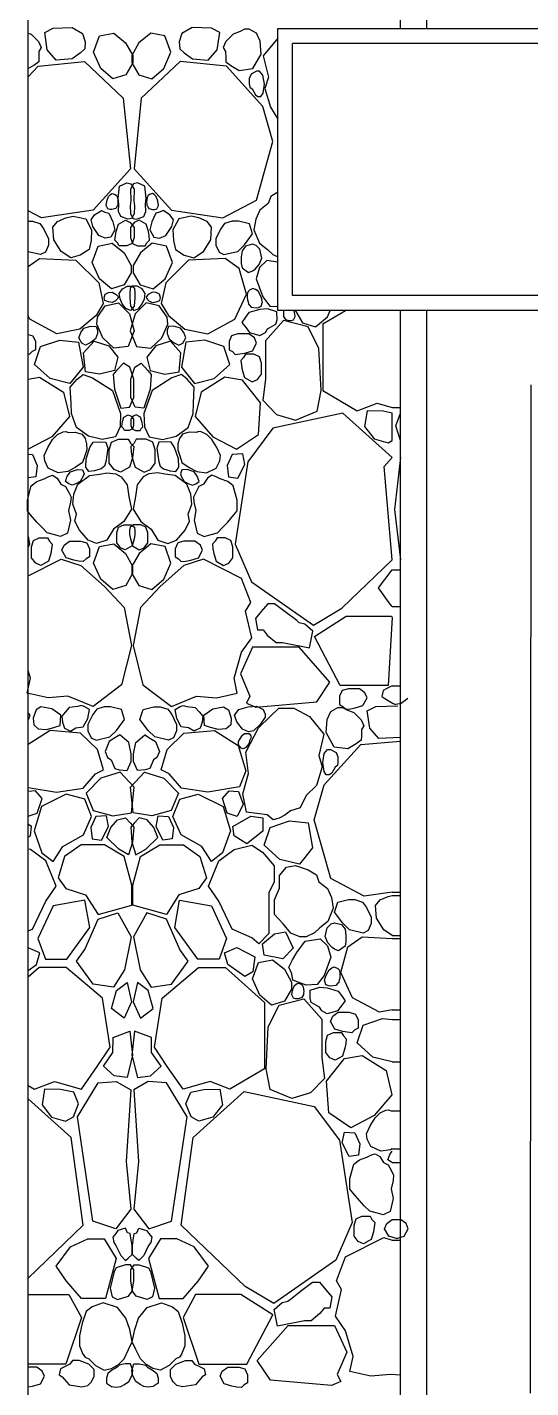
# Model space of a CAD drawing. Header units: millimetres. Extents: x 10227 to 13232, y 2 to 9351.
# Drawn here: x 11307.9 to 11443.2, y 7637.4 to 8003 of the extents above; entities that cross this region are included whole.
import ezdxf

# ---------------------------------------------------------------- set-up
doc = ezdxf.new("R2010")
doc.units = ezdxf.units.MM
for name, color, linetype in [('A-GLAZ-FULL', 4, 'Continuous'), ('A-WALL-FULL-EXTR', 1, 'Continuous'), ('RETINO', 20, 'Continuous')]:
    doc.layers.add(name, color=color, linetype=linetype)

msp = doc.modelspace()

# ---------------------------------------------------------------- linework, layer by layer
at = {"layer": 'A-GLAZ-FULL', "ltscale": 0.1}
for p, q in [((11375.18, 7926.92), (11375.18, 8002.65)), ((11375.18, 8002.65), (11682.29, 8002.65)), ((11379.18, 7930.92), (11379.18, 7998.65)), ((11664.47, 7998.65), (11379.18, 7998.65)), ((11659.6, 7930.92), (11379.18, 7930.92)), ((11699.94, 7926.98), (11375.18, 7926.92))]:
    msp.add_line(p, q, dxfattribs=at)
at = {"layer": 'A-WALL-FULL-EXTR', "ltscale": 0.1}
for p, q in [((11308.18, 6530.6), (11308.18, 9251.16)), ((11408.18, 8002.65), (11408.18, 8724.02)), ((11415.18, 8724.02), (11415.18, 8002.65)), ((11408.18, 7425.04), (11408.18, 7926.92)), ((11415.18, 7926.91), (11415.18, 7425.04)), ((11443.18, 7906.92), (11443.02, 7635.94)), ((11443.02, 7637.94), (11443.02, 7637.94))]:
    msp.add_line(p, q, dxfattribs=at)
at = {"layer": 'RETINO', "ltscale": 0.1}
for p, q in [((11373.29, 7981.54), (11375.18, 7978.36)), ((11387.29, 7923.27), (11393.38, 7926.92)), ((11405.98, 7900.83), (11408.18, 7900.83)), ((11405.98, 7897.11), (11405.98, 7899.33)), ((11406.96, 7895.93), (11408.18, 7899.33)), ((11405.98, 7891.94), (11405.98, 7897.11)), ((11408.18, 7891.94), (11406.96, 7895.93)), ((11403.83, 7884.97), (11405.98, 7887.36)), ((11405.98, 7859.87), (11403.83, 7884.97)), ((11408.18, 7887.36), (11406.61, 7873.45)), ((11406.61, 7873.45), (11408.18, 7859.87)), ((11405.98, 7857.24), (11408.18, 7857.24)), ((11405.98, 7847.35), (11408.18, 7847.35)), ((11405.98, 7825.98), (11408.18, 7825.98)), ((11405.98, 7770.6), (11408.18, 7770.6)), ((11405.98, 7769.69), (11408.18, 7769.69)), ((11405.98, 7758.92), (11408.18, 7758.92)), ((11405.98, 7758.15), (11408.18, 7758.15)), ((11405.98, 7738.98), (11408.18, 7738.98)), ((11405.98, 7736.34), (11408.18, 7736.34)), ((11405.98, 7725), (11408.18, 7725)), ((11405.98, 7711.82), (11408.18, 7711.82)), ((11405.98, 7701.58), (11408.18, 7701.58)), ((11405.98, 7697.91), (11408.18, 7697.91)), ((11405.98, 7682.62), (11408.18, 7682.62)), ((11405.98, 7677), (11408.18, 7677))]:
    msp.add_line(p, q, dxfattribs=at)
at = {"layer": 'RETINO'}
for points in [[(11308.18, 8001.44), (11308.97, 8001.15), (11310.95, 7999.18), (11311.67, 7997.61), (11311.05, 7996.55), (11311.01, 7994.87), (11310.98, 7993.72), (11309.63, 7992.72), (11308.18, 7991.9)], [(11313.28, 7996.93), (11312.58, 8001.63), (11314.85, 8002.8), (11320, 8002.93)], [(11320, 8002.93), (11322.76, 8001.35)], [(11322.76, 8001.35), (11323.5, 7999.11), (11323.35, 7997.26)], [(11334.36, 7990.28), (11330.87, 7989.18), (11327.68, 7991.92), (11325.74, 7996.29), (11327.33, 8000.69), (11331.14, 8001.43), (11334.32, 7998.88), (11336.22, 7995.44), (11336.22, 7993.49), (11334.36, 7990.28)], [(11337.87, 7990.28), (11341.35, 7989.18), (11344.55, 7991.92), (11346.49, 7996.29), (11344.9, 8000.69), (11341.09, 8001.43), (11337.91, 7998.88), (11336, 7995.44), (11336, 7993.49), (11337.87, 7990.28)], [(11349.47, 8001.35), (11348.72, 7999.11), (11348.88, 7997.26)], [(11352.23, 8002.93), (11349.47, 8001.35)], [(11358.95, 7996.93), (11359.65, 8001.63), (11357.38, 8002.8), (11352.23, 8002.93)], [(11364.86, 7991.44), (11368.53, 7991.9), (11370.71, 7995.77), (11370.44, 7999.26), (11369.45, 8001.44), (11367.54, 8002.55), (11366.29, 8002.53), (11365.13, 8001.85), (11363.26, 8001.15), (11361.28, 7999.18), (11360.56, 7997.61), (11361.18, 7996.55), (11361.22, 7994.87), (11361.25, 7993.72), (11362.6, 7992.72), (11364.86, 7991.44)], [(11375.19, 8000.1), (11371.32, 7995.38), (11372.68, 7989.61), (11371.77, 7986.56), (11373.29, 7981.54)], [(11308.18, 7989.67), (11310.8, 7992.57), (11323.25, 7993.84), (11333.71, 7984), (11335.62, 7964.95), (11325.58, 7953.83), (11311.75, 7951.82), (11308.18, 7953.7)], [(11322.17, 7996.19), (11319.95, 7994.53), (11315.69, 7994.2), (11313.28, 7996.93)], [(11323.35, 7997.26), (11322.17, 7996.19)], [(11371.23, 7981.7), (11361.43, 7992.57), (11348.98, 7993.84), (11338.51, 7984), (11336.61, 7964.95), (11346.65, 7953.83), (11360.48, 7951.82), (11369.47, 7956.56), (11373.92, 7972.35), (11371.23, 7981.7)], [(11348.88, 7997.26), (11350.06, 7996.19)], [(11350.06, 7996.19), (11352.27, 7994.53), (11356.53, 7994.2), (11358.95, 7996.93)], [(11368.29, 7986.45), (11369.18, 7984.9), (11369.89, 7984.39), (11370.69, 7984.39), (11371.26, 7985.3), (11371.61, 7987.76), (11371.21, 7990.14), (11370.29, 7991.2), (11369.49, 7991.2), (11368.04, 7990.42), (11367.52, 7989.25), (11367.52, 7987.79), (11367.67, 7986.95), (11368.29, 7986.45)], [(11336.72, 7955), (11336.6, 7952.92), (11335.91, 7951.63), (11334.94, 7951.44), (11333.02, 7952.14), (11332.43, 7953.53), (11332.52, 7955.47), (11332.34, 7957.12), (11332.7, 7960.28), (11334.68, 7961.17), (11335.75, 7960.9), (11336.61, 7959.52), (11336.5, 7956.48), (11336.72, 7955)], [(11335.51, 7955), (11335.63, 7952.92), (11336.32, 7951.63), (11337.29, 7951.44), (11339.21, 7952.14), (11339.8, 7953.53), (11339.71, 7955.47), (11339.89, 7957.12), (11339.53, 7960.28), (11337.55, 7961.17), (11336.48, 7960.9), (11335.62, 7959.52), (11335.73, 7956.48), (11335.51, 7955)], [(11331.68, 7954.35), (11330.64, 7954.05), (11330.14, 7954.05), (11329.51, 7954.23), (11329.06, 7955.15), (11329.24, 7956.29), (11329.7, 7957.55), (11330.22, 7958.03), (11330.7, 7958.32), (11331.5, 7958.1), (11331.84, 7957.83), (11332.12, 7957.27), (11332.19, 7956.66), (11332.26, 7956.09), (11332.19, 7955.6), (11332.19, 7955.14), (11332.04, 7954.92), (11331.68, 7954.35)], [(11340.55, 7954.35), (11341.59, 7954.05), (11342.09, 7954.05), (11342.72, 7954.23), (11343.17, 7955.15), (11342.99, 7956.29), (11342.53, 7957.55), (11342.01, 7958.03), (11341.52, 7958.32), (11340.72, 7958.1), (11340.39, 7957.83), (11340.1, 7957.27), (11340.04, 7956.66), (11339.97, 7956.09), (11340.04, 7955.6), (11340.04, 7955.14), (11340.19, 7954.92), (11340.55, 7954.35)], [(11375.18, 7958.68), (11373.31, 7957.53), (11372.66, 7955.69), (11370.37, 7953.89), (11369.27, 7951.48), (11368.78, 7948.58), (11370.27, 7944.99)], [(11330.87, 7950.71), (11331.43, 7948.61), (11330.31, 7946.58), (11328.8, 7946.34), (11327.09, 7947.01), (11325.52, 7949.51), (11325.06, 7951.22), (11326, 7952.61), (11327.86, 7953.78), (11328.77, 7953.3), (11329.81, 7953.04), (11330.35, 7951.92), (11330.87, 7950.71)], [(11341.36, 7950.71), (11340.8, 7948.61), (11341.92, 7946.58), (11343.43, 7946.34), (11345.14, 7947.01), (11346.71, 7949.51), (11347.17, 7951.22), (11346.23, 7952.61), (11344.37, 7953.78), (11343.46, 7953.3), (11342.42, 7953.04), (11341.88, 7951.92), (11341.36, 7950.71)], [(11308.18, 7950.9), (11309.27, 7950.9), (11311.3, 7950.24), (11312.37, 7948.8), (11313.65, 7946.15), (11313.65, 7944.46), (11312.81, 7942.54), (11311.49, 7941.91)], [(11316.98, 7942.78), (11315.01, 7945.87), (11314.8, 7949.27), (11316.01, 7950.85), (11318.22, 7951.76), (11320.26, 7952.24), (11323.6, 7951.54), (11325.18, 7948.62), (11325.03, 7945.72), (11324.51, 7943.26), (11322.13, 7941.81), (11319.58, 7941.06), (11316.98, 7942.78)], [(11331.78, 7948.17), (11332.37, 7950.1), (11334.26, 7951.15), (11335.57, 7950.59), (11336.58, 7949.22), (11336.58, 7946.48), (11336.1, 7944.91), (11334.67, 7944.28), (11332.63, 7944.28), (11332.16, 7945.1), (11331.46, 7945.82), (11331.59, 7946.97), (11331.78, 7948.17)], [(11340.45, 7948.17), (11339.86, 7950.1), (11337.97, 7951.15), (11336.66, 7950.59), (11335.65, 7949.22), (11335.65, 7946.48), (11336.13, 7944.91), (11337.56, 7944.28), (11339.6, 7944.28), (11340.07, 7945.1), (11340.77, 7945.82), (11340.64, 7946.97), (11340.45, 7948.17)], [(11355.25, 7942.78), (11357.22, 7945.87), (11357.43, 7949.27), (11356.22, 7950.85), (11354, 7951.76), (11351.97, 7952.24), (11348.63, 7951.54), (11347.05, 7948.62), (11347.2, 7945.72), (11347.72, 7943.26), (11350.1, 7941.81), (11352.65, 7941.06), (11355.25, 7942.78)], [(11360.74, 7941.91), (11364.44, 7942.79), (11366.24, 7944.55), (11368.42, 7947.46), (11367.58, 7950.2), (11364.67, 7950.9), (11362.96, 7950.9), (11360.93, 7950.24), (11359.86, 7948.8), (11358.58, 7946.15), (11358.58, 7944.46), (11359.42, 7942.54), (11360.74, 7941.91)], [(11311.49, 7941.91), (11308.18, 7942.7)], [(11333.97, 7933.81), (11330.49, 7932.7), (11327.29, 7935.44), (11325.35, 7939.81), (11326.94, 7944.21), (11330.75, 7944.95), (11333.93, 7942.41), (11335.84, 7938.96), (11335.84, 7937.01), (11333.97, 7933.81)], [(11338.26, 7933.81), (11341.74, 7932.7), (11344.94, 7935.44), (11346.88, 7939.81), (11345.29, 7944.21), (11341.48, 7944.95), (11338.3, 7942.41), (11336.39, 7938.96), (11336.39, 7937.01), (11338.26, 7933.81)], [(11370.96, 7940.95), (11370.38, 7943.34), (11369.36, 7944.39), (11368.46, 7944.68), (11366.56, 7944.21), (11365.62, 7942.97), (11365.39, 7941.28), (11365.38, 7939.54), (11365.6, 7938.38), (11367.37, 7937.15), (11368.45, 7937.53), (11369.09, 7938.05), (11370.2, 7939.29), (11370.96, 7940.95)], [(11370.27, 7944.99), (11372.44, 7943.28), (11373.85, 7941.99), (11375.18, 7941.34)], [(11308.18, 7938.76), (11311.17, 7940.88), (11320.98, 7940.39), (11327.12, 7934.31), (11328.31, 7928.78), (11326.37, 7925.54), (11322.03, 7921.85), (11315.86, 7920.6), (11308.6, 7924.53), (11308.18, 7925.44)], [(11364.85, 7938.19), (11361.06, 7940.88), (11351.24, 7940.39), (11345.11, 7934.31), (11343.92, 7928.78), (11345.86, 7925.54), (11350.2, 7921.85), (11356.37, 7920.6), (11363.63, 7924.53), (11366.76, 7931.33), (11364.85, 7938.19)], [(11375.18, 7939.86), (11372.26, 7940.3), (11370.32, 7938.47), (11369.42, 7935.38), (11371.22, 7930.53), (11373.09, 7928.07), (11375.18, 7927.94)], [(11330.75, 7929.09), (11329.73, 7929.22), (11328.75, 7929.58), (11328.52, 7930.3), (11328.84, 7931.32), (11329.73, 7931.73), (11330.68, 7931.84), (11331.81, 7931.24), (11332.38, 7930.54), (11332.08, 7929.91), (11331.65, 7929.49), (11330.75, 7929.09)], [(11336.61, 7928.08), (11335.68, 7926.94), (11334.39, 7927.44), (11333.44, 7928.73), (11332.86, 7930.07), (11332.62, 7931.47), (11333.48, 7932.75), (11334.84, 7933.42), (11336.09, 7933.42), (11336.68, 7932.93), (11336.76, 7931.53), (11336.8, 7930.43), (11336.61, 7928.08)], [(11335.62, 7928.08), (11336.55, 7926.94), (11337.84, 7927.44), (11338.79, 7928.73), (11339.37, 7930.07), (11339.61, 7931.47), (11338.74, 7932.75), (11337.39, 7933.42), (11336.14, 7933.42), (11335.55, 7932.93), (11335.47, 7931.53), (11335.43, 7930.43), (11335.62, 7928.08)], [(11341.48, 7929.09), (11342.5, 7929.22), (11343.48, 7929.58), (11343.71, 7930.3), (11343.39, 7931.32), (11342.5, 7931.73), (11341.55, 7931.84), (11340.42, 7931.24), (11339.85, 7930.54), (11340.15, 7929.91), (11340.58, 7929.49), (11341.48, 7929.09)], [(11368.08, 7927.75), (11369.41, 7927.59), (11370.02, 7927.68), (11370.77, 7928.02), (11371.14, 7929.22), (11370.72, 7930.6), (11369.91, 7932.05), (11369.19, 7932.55), (11368.54, 7932.81), (11367.6, 7932.4), (11367.23, 7932.01), (11366.99, 7931.27), (11367.02, 7930.5), (11367.04, 7929.79), (11367.22, 7929.2), (11367.3, 7928.64), (11367.53, 7928.39), (11368.08, 7927.75)], [(11328.86, 7928.16), (11332.42, 7928.97), (11335.38, 7925.97), (11336.65, 7921.46), (11335, 7917.21), (11331.14, 7916.78), (11328.18, 7919.59), (11326.57, 7923.18), (11326.73, 7925.12), (11328.86, 7928.16)], [(11343.37, 7928.16), (11339.81, 7928.97), (11336.85, 7925.97), (11335.58, 7921.46), (11337.23, 7917.21), (11341.09, 7916.78), (11344.05, 7919.59), (11345.66, 7923.18), (11345.5, 7925.12), (11343.37, 7928.16)], [(11374.95, 7926.53), (11372.42, 7927.36), (11370.43, 7927.18), (11367.46, 7926.32), (11366.56, 7925.08), (11365.56, 7923.69), (11366.69, 7922.24), (11367.64, 7921.02), (11370.4, 7920.2), (11371.9, 7921.01), (11372.49, 7921.99), (11374.7, 7923.19), (11375.01, 7924.4), (11374.95, 7926.53)], [(11376.79, 7926.92), (11376.78, 7926.8), (11376.71, 7926.23), (11376.78, 7925.74), (11376.78, 7925.28), (11376.93, 7925.06), (11377.29, 7924.48)], [(11377.29, 7924.48), (11378.33, 7924.19), (11378.83, 7924.19), (11379.47, 7924.37), (11379.91, 7925.28), (11379.74, 7926.43), (11379.55, 7926.92)], [(11380.01, 7926.92), (11380.01, 7926.78), (11381.87, 7923.58)], [(11381.87, 7923.58), (11385.36, 7922.47), (11388.55, 7925.21), (11389.31, 7926.92)], [(11326.24, 7919.27), (11325.01, 7918.29), (11323.57, 7917.59), (11322.53, 7918.11), (11321.74, 7919.55), (11322.25, 7920.97), (11323.14, 7922.12), (11325.01, 7922.73), (11326.38, 7922.6), (11326.76, 7921.6), (11326.76, 7920.68), (11326.24, 7919.27)], [(11345.99, 7919.27), (11347.22, 7918.29), (11348.66, 7917.59), (11349.7, 7918.11), (11350.49, 7919.55), (11349.98, 7920.97), (11349.09, 7922.12), (11347.22, 7922.73), (11345.85, 7922.6), (11345.47, 7921.6), (11345.47, 7920.68), (11345.99, 7919.27)], [(11366.32, 7915.46), (11368.39, 7916.09), (11369.52, 7918.13), (11368.92, 7919.54), (11367.44, 7920.63), (11364.49, 7920.63), (11362.8, 7920.11), (11362.12, 7918.57), (11362.12, 7916.37), (11363.01, 7915.86), (11363.78, 7915.11), (11365.01, 7915.25), (11366.32, 7915.46)], [(11379.95, 7897.41), (11385.75, 7899.88), (11386.82, 7905.44), (11386.28, 7916.67), (11383.35, 7922.54), (11376.71, 7924.18), (11371.9, 7918.71), (11371.9, 7908.42), (11371.17, 7902.84), (11374.89, 7898.96), (11379.95, 7897.41)], [(11387.29, 7923.27), (11387.29, 7905.44), (11396.55, 7899.9), (11401.88, 7901.96), (11405.98, 7900.83)], [(11308.18, 7920.49), (11309.43, 7920.11), (11310.11, 7918.57), (11310.11, 7916.37), (11309.22, 7915.86), (11308.45, 7915.11), (11308.18, 7915.14)], [(11316.65, 7918.93), (11321.71, 7918.42), (11322.88, 7911.66), (11319.37, 7907.31), (11314.08, 7908.58), (11309.86, 7912.42), (11311.48, 7917.18), (11316.65, 7918.93)], [(11327.35, 7909.75), (11323.56, 7910.38), (11323.03, 7915.53), (11325.89, 7918.64), (11329.81, 7917.41), (11332.23, 7914.31), (11331.34, 7910.8), (11327.35, 7909.75)], [(11344.87, 7909.75), (11348.67, 7910.38), (11349.2, 7915.53), (11346.34, 7918.64), (11342.42, 7917.41), (11340, 7914.31), (11340.89, 7910.8), (11344.87, 7909.75)], [(11355.58, 7918.93), (11350.51, 7918.42), (11349.35, 7911.66), (11352.86, 7907.31), (11358.15, 7908.58), (11362.37, 7912.42), (11360.75, 7917.18), (11355.58, 7918.93)], [(11365.64, 7910.93), (11366.27, 7908.85), (11368.31, 7907.73), (11369.72, 7908.33), (11370.81, 7909.8), (11370.81, 7912.76), (11370.29, 7914.45), (11368.75, 7915.13), (11366.55, 7915.13), (11366.04, 7914.24), (11365.3, 7913.46), (11365.43, 7912.23), (11365.64, 7910.93)], [(11319.68, 7901.87), (11319.44, 7906.31), (11321.33, 7908.44), (11322.91, 7909.7), (11325.47, 7908.8), (11330.8, 7905.4), (11332.97, 7899.2), (11332.84, 7895.67), (11331.6, 7892.93), (11328.01, 7892.22), (11324.32, 7893.14), (11321.13, 7895.45), (11319.76, 7899.21), (11319.68, 7901.87)], [(11331.32, 7905.73), (11333.05, 7900.68), (11335.37, 7900.9), (11336.53, 7903.51), (11336.54, 7908.41), (11335.43, 7911.7), (11333.72, 7912.73), (11331.91, 7910.8), (11331.01, 7909.71), (11331.32, 7905.73)], [(11340.91, 7905.73), (11339.18, 7900.68), (11336.86, 7900.9), (11335.69, 7903.51), (11335.69, 7908.41), (11336.8, 7911.7), (11338.51, 7912.73), (11340.32, 7910.8), (11341.22, 7909.71), (11340.91, 7905.73)], [(11352.55, 7901.87), (11352.78, 7906.31), (11350.9, 7908.44), (11349.32, 7909.7), (11346.76, 7908.8), (11341.43, 7905.4), (11339.25, 7899.2), (11339.39, 7895.67), (11340.63, 7892.93), (11344.22, 7892.22), (11347.91, 7893.14), (11351.1, 7895.45), (11352.47, 7899.21), (11352.55, 7901.87)], [(11308.18, 7908.45), (11311.22, 7908.97)], [(11311.22, 7908.97), (11317.63, 7904.94), (11319.22, 7898.38)], [(11361.01, 7908.97), (11354.6, 7904.94), (11353.01, 7898.38)], [(11370.56, 7902.07), (11365.76, 7908.16), (11361.01, 7908.97)], [(11333.51, 7897.06), (11333.87, 7898.24), (11335.03, 7898.88), (11335.83, 7898.54), (11336.45, 7897.7), (11336.45, 7896.02), (11336.16, 7895.06), (11335.28, 7894.67), (11334.03, 7894.67), (11333.74, 7895.18), (11333.32, 7895.62), (11333.39, 7896.32), (11333.51, 7897.06)], [(11338.72, 7897.06), (11338.36, 7898.24), (11337.2, 7898.88), (11336.39, 7898.54), (11335.77, 7897.7), (11335.77, 7896.02), (11336.07, 7895.06), (11336.95, 7894.67), (11338.2, 7894.67), (11338.49, 7895.18), (11338.91, 7895.62), (11338.84, 7896.32), (11338.72, 7897.06)], [(11353.01, 7898.38), (11357.76, 7892.9), (11364.1, 7889.59), (11370.02, 7893.6), (11370.56, 7902.07)], [(11405.98, 7887.36), (11392.68, 7899.34), (11373.91, 7895.3), (11367.12, 7886.25), (11363.72, 7864.06), (11368.12, 7853.94)], [(11405.98, 7899.33), (11403.53, 7899.88), (11399.22, 7899.94), (11398.55, 7895.76), (11401.11, 7892.39)], [(11319.22, 7898.38), (11314.47, 7892.9), (11308.18, 7889.62)], [(11318.99, 7894.13), (11320.8, 7894.2), (11322.62, 7893.7), (11323.43, 7892.47), (11323.84, 7891.02), (11323.91, 7889.48), (11323.29, 7887.6), (11322.76, 7886.03), (11320.81, 7884.68), (11318.79, 7883.63), (11316.18, 7883.26), (11313.56, 7884.49), (11312.58, 7886.49), (11312.4, 7887.92), (11313.4, 7890.07), (11314.72, 7892.19), (11316.04, 7893.57), (11317.57, 7894.26), (11318.27, 7894.38), (11318.99, 7894.13)], [(11327.77, 7884.32), (11325.96, 7883.76), (11324.45, 7883.65), (11323.61, 7884.76), (11323.71, 7887.02), (11324.73, 7890.06), (11325.64, 7891.49), (11327.2, 7891.61), (11329.01, 7891.53), (11329.55, 7889.94), (11329.27, 7888.01), (11329, 7886.2), (11328.61, 7885.07), (11327.77, 7884.32)], [(11336.13, 7887.27), (11335.37, 7884.77), (11332.92, 7883.42), (11331.24, 7884.14), (11329.93, 7885.91), (11329.93, 7889.46), (11330.55, 7891.48), (11332.4, 7892.31), (11335.03, 7892.31), (11335.64, 7891.24), (11336.54, 7890.31), (11336.38, 7888.83), (11336.13, 7887.27)], [(11336.1, 7887.27), (11336.86, 7884.77), (11339.31, 7883.42), (11340.99, 7884.14), (11342.3, 7885.91), (11342.3, 7889.46), (11341.68, 7891.48), (11339.83, 7892.31), (11337.2, 7892.31), (11336.59, 7891.24), (11335.69, 7890.31), (11335.85, 7888.83), (11336.1, 7887.27)], [(11344.46, 7884.32), (11346.27, 7883.76), (11347.78, 7883.65), (11348.62, 7884.76), (11348.52, 7887.02), (11347.5, 7890.06), (11346.59, 7891.49), (11345.03, 7891.61), (11343.21, 7891.53), (11342.68, 7889.94), (11342.96, 7888.01), (11343.23, 7886.2), (11343.62, 7885.07), (11344.46, 7884.32)], [(11353.24, 7894.13), (11351.43, 7894.2), (11349.61, 7893.7), (11348.8, 7892.47), (11348.39, 7891.02), (11348.32, 7889.48), (11348.94, 7887.6), (11349.47, 7886.03), (11351.42, 7884.68), (11353.44, 7883.63), (11356.04, 7883.26), (11358.66, 7884.49), (11359.65, 7886.49), (11359.83, 7887.92), (11358.83, 7890.07), (11357.51, 7892.19), (11356.19, 7893.57), (11354.66, 7894.26), (11353.96, 7894.38), (11353.24, 7894.13)], [(11401.11, 7892.39), (11404.86, 7891.37), (11405.98, 7891.94)], [(11308.18, 7888.26), (11309.27, 7888.2), (11310.6, 7885.22), (11310.22, 7882.23)], [(11362.01, 7882.23), (11364.5, 7881.83), (11366.35, 7885.54), (11365.78, 7888.36), (11362.96, 7888.2), (11361.63, 7885.22), (11362.01, 7882.23)], [(11322.15, 7880.98), (11320.93, 7880.29), (11319.96, 7879.99), (11319.06, 7880.32), (11318.13, 7880.98), (11318.64, 7882.4), (11319.53, 7883.55), (11321.41, 7884.16), (11322.78, 7884.03), (11323.16, 7883.03), (11322.96, 7882.35), (11322.15, 7880.98)], [(11350.08, 7880.98), (11351.3, 7880.29), (11352.27, 7879.99), (11353.17, 7880.32), (11354.09, 7880.98), (11353.59, 7882.4), (11352.7, 7883.55), (11350.82, 7884.16), (11349.45, 7884.03), (11349.07, 7883.03), (11349.27, 7882.35), (11350.08, 7880.98)], [(11319.5, 7870.53), (11318.7, 7867.06), (11316.81, 7866.2), (11314.96, 7866.69), (11313.23, 7867.14), (11311.78, 7868.62), (11310.45, 7869.98), (11308.81, 7871.99), (11307.92, 7873.08), (11307.92, 7875.95), (11308.98, 7879.78), (11310.47, 7880.93), (11312.48, 7881.62), (11313.73, 7882.31), (11314.7, 7882.6), (11315.92, 7881.85), (11316.95, 7880.26), (11318.19, 7879.58), (11319.06, 7877.95), (11319.67, 7876.77), (11319.55, 7875.36), (11319, 7873.18), (11319.5, 7870.53)], [(11310.22, 7882.23), (11308.18, 7881.9)], [(11324.63, 7882.54), (11327.37, 7882.88), (11329.24, 7883.25), (11331.7, 7883.03), (11333.15, 7882.15), (11334.77, 7880.08), (11335.23, 7876.89), (11335.91, 7873.52), (11333.86, 7870.15), (11331.05, 7868.14), (11329.27, 7865.21), (11326.53, 7864.3), (11324.27, 7865.17), (11321.94, 7867.88), (11320.72, 7870.24), (11321.12, 7872.16), (11320.1, 7874.88), (11320.4, 7877.51), (11321.49, 7880.25), (11324.63, 7882.54)], [(11347.6, 7882.54), (11344.86, 7882.88), (11342.99, 7883.25), (11340.53, 7883.03), (11339.08, 7882.15), (11337.46, 7880.08), (11337, 7876.89), (11336.32, 7873.52), (11338.37, 7870.15), (11341.18, 7868.14), (11342.96, 7865.21), (11345.69, 7864.3), (11347.96, 7865.17), (11350.29, 7867.88), (11351.51, 7870.24), (11351.11, 7872.16), (11352.13, 7874.88), (11351.82, 7877.51), (11350.74, 7880.25), (11347.6, 7882.54)], [(11352.73, 7870.53), (11353.53, 7867.06), (11355.42, 7866.2), (11357.27, 7866.69), (11359, 7867.14), (11360.45, 7868.62), (11361.78, 7869.98), (11363.42, 7871.99), (11364.31, 7873.08), (11364.31, 7875.95), (11363.25, 7879.78), (11361.76, 7880.93), (11359.75, 7881.62), (11358.5, 7882.31), (11357.53, 7882.6), (11356.31, 7881.85), (11355.28, 7880.26), (11354.04, 7879.58), (11353.17, 7877.95), (11352.56, 7876.77), (11352.68, 7875.36), (11353.23, 7873.18), (11352.73, 7870.53)], [(11308.18, 7866.2), (11308.51, 7864.06), (11308.18, 7863.3)], [(11314.24, 7861.58), (11313.61, 7859.51), (11311.57, 7858.38), (11310.17, 7858.98), (11309.08, 7860.46), (11309.08, 7863.41), (11309.59, 7865.1), (11311.14, 7865.78), (11313.33, 7865.78), (11313.84, 7864.89), (11314.59, 7864.11), (11314.45, 7862.88), (11314.24, 7861.58)], [(11336.63, 7865.49), (11336.06, 7863.62), (11334.23, 7862.6), (11332.96, 7863.14), (11331.98, 7864.47), (11331.98, 7867.13), (11332.45, 7868.65), (11333.83, 7869.27), (11335.81, 7869.27), (11336.68, 7868.7), (11336.83, 7867.77), (11336.82, 7866.66), (11336.63, 7865.49)], [(11335.6, 7865.49), (11336.17, 7863.62), (11338, 7862.6), (11339.27, 7863.14), (11340.25, 7864.47), (11340.25, 7867.13), (11339.78, 7868.65), (11338.39, 7869.27), (11336.42, 7869.27), (11335.54, 7868.7), (11335.4, 7867.77), (11335.41, 7866.66), (11335.6, 7865.49)], [(11357.99, 7861.58), (11358.62, 7859.51), (11360.66, 7858.38), (11362.06, 7858.98), (11363.15, 7860.46), (11363.15, 7863.41), (11362.63, 7865.1), (11361.09, 7865.78), (11358.9, 7865.78), (11358.39, 7864.89), (11357.64, 7864.11), (11357.78, 7862.88), (11357.99, 7861.58)], [(11320.41, 7859.77), (11318.33, 7860.4), (11317.21, 7862.44), (11317.8, 7863.84), (11319.28, 7864.93), (11322.24, 7864.93), (11323.92, 7864.42), (11324.61, 7862.88), (11324.61, 7860.68), (11323.72, 7860.17), (11322.94, 7859.42), (11321.71, 7859.56), (11320.41, 7859.77)], [(11334.35, 7853.02), (11330.86, 7851.92), (11327.67, 7854.66), (11325.72, 7859.02), (11327.31, 7863.43), (11331.12, 7864.17), (11334.3, 7861.62), (11336.21, 7858.18), (11336.21, 7856.23), (11334.35, 7853.02)], [(11337.88, 7853.02), (11341.37, 7851.92), (11344.56, 7854.66), (11346.51, 7859.02), (11344.92, 7863.43), (11341.1, 7864.17), (11337.93, 7861.62), (11336.02, 7858.18), (11336.02, 7856.23), (11337.88, 7853.02)], [(11351.82, 7859.77), (11353.9, 7860.4), (11355.02, 7862.44), (11354.42, 7863.84), (11352.95, 7864.93), (11349.99, 7864.93), (11348.31, 7864.42), (11347.62, 7862.88), (11347.62, 7860.68), (11348.51, 7860.17), (11349.29, 7859.42), (11350.52, 7859.56), (11351.82, 7859.77)], [(11308.18, 7855.59), (11317.01, 7860.05), (11322.27, 7858.38), (11328.61, 7852.68), (11333.94, 7847.07), (11335.9, 7836.82), (11333.24, 7826.28), (11325.61, 7820.46), (11318.83, 7823.25), (11313.5, 7822.8)], [(11358.72, 7822.8), (11364.34, 7824.06), (11363.45, 7828.05), (11365.48, 7835.03), (11368.2, 7838.89), (11366.53, 7846.09), (11367.93, 7848.46), (11365.48, 7854.87), (11355.22, 7860.05), (11349.96, 7858.38), (11343.62, 7852.68), (11338.29, 7847.07), (11336.33, 7836.82), (11338.99, 7826.28), (11346.62, 7820.46), (11353.4, 7823.25), (11358.72, 7822.8)], [(11368.12, 7853.94), (11384.79, 7842.29), (11392.45, 7846.87), (11405.98, 7859.87)], [(11405.11, 7848.36), (11402.3, 7852.36), (11405.98, 7857.24)], [(11372.35, 7839.64), (11374.74, 7837.67), (11376.51, 7837.67), (11383.77, 7836.26), (11384.66, 7840.68), (11382.48, 7842.61), (11380.99, 7842.99), (11380.3, 7843.54), (11377.23, 7845.88), (11374.32, 7848.1), (11372.51, 7848.1), (11370.74, 7845.98), (11369.21, 7844.14), (11369.76, 7841.05), (11371.26, 7841.05), (11372.35, 7839.64)], [(11405.98, 7847.35), (11405.11, 7848.36)], [(11385.05, 7839.27), (11393.6, 7844.78), (11405.77, 7844.78), (11405.98, 7844.38)], [(11405.98, 7844.38), (11404.9, 7826.07), (11392, 7826.07), (11385.05, 7839.27)], [(11367.72, 7823.27), (11366.78, 7821.33), (11369.3, 7820.28), (11385.67, 7821.76), (11389.22, 7826.99), (11380.92, 7836.41), (11368.44, 7836.41), (11365.16, 7829.25), (11367.72, 7823.27)], [(11313.5, 7822.8), (11307.89, 7824.06), (11308.78, 7828.05), (11308.18, 7830.11)], [(11405.98, 7825.98), (11404.54, 7825.29), (11403.51, 7824.79), (11403.15, 7823.14), (11403.97, 7822.64)], [(11396.01, 7820.09), (11398.09, 7820.72), (11399.21, 7822.76), (11398.62, 7824.16), (11397.14, 7825.25), (11394.18, 7825.25), (11392.5, 7824.74), (11391.81, 7823.2), (11391.81, 7821), (11392.7, 7820.49), (11393.48, 7819.74), (11394.71, 7819.88), (11396.01, 7820.09)], [(11403.97, 7822.64), (11406.23, 7821.31), (11406.93, 7820.99)], [(11410.19, 7822.64), (11408.37, 7821.26), (11406.93, 7820.99)], [(11308.18, 7816.73), (11308.65, 7818.1), (11308.18, 7818.72)], [(11310.26, 7819.59), (11309.51, 7817.35), (11309.67, 7815.51)], [(11311.57, 7820.35), (11310.26, 7819.59)], [(11316.7, 7815.39), (11316.89, 7818.14), (11314.5, 7819.87), (11311.57, 7820.35)], [(11320.98, 7814.77), (11322.95, 7815.01), (11324.13, 7817.27), (11324.6, 7819.62), (11323.23, 7820.46), (11322.39, 7820.7), (11321.46, 7820.43), (11319.19, 7820.2), (11318.18, 7819.06), (11317.19, 7817.86), (11317.34, 7816.22), (11317.89, 7814.64), (11319.02, 7814.1), (11319.52, 7813.88), (11320.98, 7814.77)], [(11326.37, 7811.4), (11330.07, 7812.28), (11331.87, 7814.04), (11334.05, 7816.96), (11333.21, 7819.69), (11330.3, 7820.39), (11328.59, 7820.39), (11326.56, 7819.74), (11325.49, 7818.29), (11324.21, 7815.64), (11324.21, 7813.95), (11325.05, 7812.03), (11326.37, 7811.4)], [(11345.86, 7811.4), (11342.16, 7812.28), (11340.36, 7814.04), (11338.18, 7816.96), (11339.01, 7819.69), (11341.93, 7820.39), (11343.64, 7820.39), (11345.67, 7819.74), (11346.74, 7818.29), (11348.02, 7815.64), (11348.02, 7813.95), (11347.18, 7812.03), (11345.86, 7811.4)], [(11351.25, 7814.77), (11349.27, 7815.01), (11348.1, 7817.27), (11347.63, 7819.62), (11349, 7820.46), (11349.83, 7820.7), (11350.77, 7820.43), (11353.04, 7820.2), (11354.05, 7819.06), (11355.04, 7817.86), (11354.89, 7816.22), (11354.34, 7814.64), (11353.21, 7814.1), (11352.7, 7813.88), (11351.25, 7814.77)], [(11355.53, 7815.39), (11355.34, 7818.14), (11357.73, 7819.87), (11360.66, 7820.35)], [(11360.66, 7820.35), (11361.97, 7819.59)], [(11361.97, 7819.59), (11362.71, 7817.35), (11362.56, 7815.51)], [(11370.47, 7815.6), (11368.7, 7813.93), (11367.36, 7813.67), (11365.69, 7814.37), (11364.18, 7816.33), (11363.57, 7818.1), (11364.76, 7819.67), (11367.24, 7820.39), (11369.51, 7820.53), (11371.26, 7819.66), (11371.82, 7818.44), (11371.79, 7817.59), (11370.47, 7815.6)], [(11372.32, 7791.33), (11366.76, 7792.1), (11365.79, 7796.97), (11367.36, 7802.44), (11366.63, 7808.23), (11370.03, 7814.76), (11373.15, 7817.78), (11375.47, 7820.03), (11379.53, 7820.03), (11383.71, 7817.78), (11387.59, 7813.07), (11386.22, 7807.29), (11387.13, 7804.24), (11385.61, 7799.23), (11382.8, 7796.56), (11381.26, 7793.26), (11378.62, 7792.38), (11377.1, 7791.24), (11375.58, 7790.43), (11373.95, 7790.04), (11372.32, 7791.33)], [(11394.04, 7809.12), (11390.37, 7809.58), (11388.19, 7813.45), (11388.47, 7816.94), (11389.45, 7819.12), (11391.36, 7820.23), (11392.61, 7820.21), (11393.78, 7819.53), (11395.64, 7818.83), (11397.63, 7816.86), (11398.34, 7815.29), (11397.72, 7814.24), (11397.68, 7812.55), (11397.65, 7811.41), (11396.3, 7810.4), (11394.04, 7809.12)], [(11399.95, 7814.61), (11399.25, 7819.31), (11401.52, 7820.48), (11407.49, 7820.61)], [(11309.67, 7815.51), (11310.85, 7814.44)], [(11310.85, 7814.44), (11313.06, 7814.28), (11315.06, 7814.8), (11316.7, 7815.39)], [(11361.38, 7814.44), (11359.16, 7814.28), (11357.17, 7814.8), (11355.53, 7815.39)], [(11362.56, 7815.51), (11361.38, 7814.44)], [(11408.18, 7812.16), (11402.37, 7811.88), (11399.95, 7814.61)], [(11308.18, 7798.72), (11315.8, 7797.45), (11322.93, 7798.52), (11326.22, 7802.36), (11328.39, 7803.48), (11326.75, 7808.94), (11322.24, 7813.34), (11314.02, 7813.99), (11308.18, 7810.29)], [(11334.73, 7803.28), (11335.78, 7805.72), (11335.78, 7807.72), (11335.18, 7810.76), (11334.02, 7811.76), (11332.73, 7812.88), (11331.19, 7811.88), (11329.89, 7811.04), (11328.83, 7808.36), (11329.5, 7806.8), (11330.43, 7806.13), (11331.43, 7803.82), (11332.61, 7803.41), (11334.73, 7803.28)], [(11337.5, 7803.28), (11336.45, 7805.72), (11336.45, 7807.72), (11337.05, 7810.76), (11338.21, 7811.76), (11339.5, 7812.88), (11341.04, 7811.88), (11342.34, 7811.04), (11343.4, 7808.36), (11342.72, 7806.8), (11341.8, 7806.13), (11340.8, 7803.82), (11339.62, 7803.41), (11337.5, 7803.28)], [(11366.66, 7803.18), (11364.93, 7798.86), (11356.43, 7797.45), (11349.3, 7798.52), (11346.01, 7802.36), (11343.84, 7803.48), (11345.48, 7808.94), (11349.98, 7813.34), (11358.2, 7813.99), (11364.53, 7809.98), (11366.66, 7803.18)], [(11367.46, 7810.47), (11366.64, 7809.47), (11365.93, 7809.05), (11365.41, 7809.23), (11364.67, 7810.12), (11364.67, 7811.04), (11365.16, 7811.92), (11365.77, 7812.75), (11366.29, 7813.22), (11367.56, 7813.17), (11367.93, 7812.61), (11368.05, 7812.13), (11367.62, 7811.24), (11367.46, 7810.47)], [(11387.67, 7799.38), (11397.48, 7810.25), (11408.18, 7811.12)], [(11390.61, 7804.13), (11389.72, 7802.58), (11389.01, 7802.07), (11388.21, 7802.07), (11387.64, 7802.99), (11387.3, 7805.44), (11387.7, 7807.82), (11388.61, 7808.88), (11389.41, 7808.88), (11390.87, 7808.1), (11391.38, 7806.93), (11391.38, 7805.47), (11391.24, 7804.63), (11390.61, 7804.13)], [(11330.9, 7791.09), (11335.92, 7791.93), (11336.63, 7798.75), (11332.85, 7802.86), (11327.65, 7801.24), (11323.7, 7797.14), (11325.63, 7792.49), (11330.9, 7791.09)], [(11341.33, 7791.09), (11336.31, 7791.93), (11335.6, 7798.75), (11339.38, 7802.86), (11344.58, 7801.24), (11348.53, 7797.14), (11346.6, 7792.49), (11341.33, 7791.09)], [(11310.09, 7797.79), (11308.18, 7797.64)], [(11308.18, 7791.03), (11310.59, 7791.76), (11311.91, 7795.72), (11310.09, 7797.79)], [(11317.47, 7782.88), (11322.99, 7785.99), (11325.18, 7790.94), (11323.34, 7795.55), (11318.39, 7796.93), (11311.72, 7793.59), (11309.77, 7787.03), (11311.84, 7781.16), (11314.83, 7778.85), (11317.47, 7782.88)], [(11354.76, 7782.88), (11349.24, 7785.99), (11347.05, 7790.94), (11348.89, 7795.55), (11353.84, 7796.93), (11360.51, 7793.59), (11362.46, 7787.03), (11360.39, 7781.16), (11357.4, 7778.85), (11354.76, 7782.88)], [(11362.14, 7797.79), (11364.66, 7797.59), (11365.88, 7794.21), (11364.34, 7790.94), (11361.64, 7791.76), (11360.32, 7795.72), (11362.14, 7797.79)], [(11405.98, 7770.6), (11398.43, 7769.5), (11389.44, 7774.24), (11384.98, 7790.03), (11387.67, 7799.38)], [(11325.38, 7784.93), (11327.87, 7784.53), (11329.73, 7788.24), (11329.15, 7791.06), (11326.33, 7790.9), (11325, 7787.92), (11325.38, 7784.93)], [(11336.21, 7784.03), (11335.13, 7780.59), (11332.51, 7782.09), (11329.26, 7785.25), (11330.34, 7787.92), (11332.1, 7790), (11334.27, 7790.54), (11335.62, 7789.1), (11336.52, 7788), (11336.21, 7784.03)], [(11336.02, 7784.03), (11337.1, 7780.59), (11339.72, 7782.09), (11342.97, 7785.25), (11341.89, 7787.92), (11340.13, 7790), (11337.96, 7790.54), (11336.6, 7789.1), (11335.7, 7788), (11336.02, 7784.03)], [(11346.85, 7784.93), (11344.36, 7784.53), (11342.5, 7788.24), (11343.08, 7791.06), (11345.89, 7790.9), (11347.23, 7787.92), (11346.85, 7784.93)], [(11363.48, 7785.69), (11363.17, 7788.19), (11367.99, 7791.02), (11371.23, 7790.51), (11371.17, 7786.93), (11366.92, 7783.52), (11363.48, 7785.69)], [(11378.34, 7789.71), (11383.41, 7789.2), (11384.57, 7782.45), (11381.07, 7778.09), (11375.77, 7779.36), (11371.56, 7783.2), (11373.18, 7787.96), (11378.34, 7789.71)], [(11308.75, 7785.69), (11309.06, 7788.19), (11308.18, 7788.71)], [(11308.18, 7785.33), (11308.75, 7785.69)], [(11308.18, 7760.15), (11309.32, 7760.64), (11312.86, 7768.19), (11315.65, 7772.21), (11314.49, 7775), (11312.85, 7778.95), (11308.78, 7782.02), (11308.18, 7782.16)], [(11323.57, 7769.89), (11326.91, 7764.57), (11335.97, 7767.09), (11335.97, 7772.41), (11333.92, 7780.18), (11328.68, 7783.25), (11322.34, 7783.25), (11317.92, 7780.11), (11316.21, 7774.46), (11318.26, 7771.52), (11323.57, 7769.89)], [(11348.66, 7769.89), (11345.32, 7764.57), (11336.26, 7767.09), (11336.26, 7772.41), (11338.31, 7780.18), (11343.55, 7783.25), (11349.89, 7783.25), (11354.31, 7780.11), (11356.02, 7774.46), (11353.97, 7771.52), (11348.66, 7769.89)], [(11368.28, 7758.32), (11362.91, 7760.64), (11359.37, 7768.19), (11356.58, 7772.21), (11357.74, 7775), (11359.38, 7778.95), (11363.45, 7782.02), (11368.28, 7783.17), (11371.14, 7781.33), (11374.2, 7777.66), (11374.2, 7773.37), (11372.84, 7770.37), (11372.84, 7767.38), (11372.84, 7762.41), (11372.84, 7759.48), (11370.12, 7756.69), (11368.28, 7758.32)], [(11388.63, 7762.67), (11386.47, 7760.97), (11385.06, 7759.67), (11382.84, 7758.59), (11381.15, 7758.59), (11378.69, 7759.51), (11376.64, 7762.01), (11374.31, 7764.53), (11374.31, 7768.48), (11375.67, 7771.65), (11375.67, 7775.08), (11377.54, 7777.28), (11379.93, 7777.71), (11383.33, 7776.61), (11385.59, 7775.21), (11386.25, 7773.37), (11388.53, 7771.58), (11389.63, 7769.16), (11390.12, 7766.26), (11388.63, 7762.67)], [(11312.81, 7752.54), (11318.53, 7752.54), (11324.71, 7761.07), (11323.41, 7768.42), (11314.86, 7766.91), (11310.78, 7758.1)], [(11359.42, 7752.54), (11353.7, 7752.54), (11347.52, 7761.07), (11348.82, 7768.42), (11357.37, 7766.91), (11361.45, 7758.1)], [(11398.16, 7759.59), (11394.46, 7760.47), (11392.66, 7762.23), (11390.49, 7765.15), (11391.32, 7767.88), (11394.23, 7768.58), (11395.95, 7768.58), (11397.97, 7767.92), (11399.04, 7766.48), (11400.33, 7763.83), (11400.33, 7762.14), (11399.48, 7760.22), (11398.16, 7759.59)], [(11403.66, 7760.46), (11401.69, 7763.55), (11401.47, 7766.95), (11402.68, 7768.53), (11404.9, 7769.44), (11405.98, 7769.69)], [(11325.57, 7745.83), (11321.14, 7752.01), (11323.36, 7755.19), (11326.96, 7763.31), (11332.19, 7765.05), (11335.8, 7758.54), (11334, 7749.65)], [(11346.66, 7745.83), (11351.09, 7752.01), (11348.87, 7755.19), (11345.27, 7763.31), (11340.04, 7765.05), (11336.43, 7758.54), (11338.23, 7749.65)], [(11377.27, 7759.88), (11379.3, 7755.48), (11376.57, 7752.64), (11371.52, 7753.59), (11371.1, 7756.67), (11374.29, 7759.36), (11377.27, 7759.88)], [(11387.94, 7758.63), (11388.52, 7761.02), (11389.54, 7762.07), (11390.44, 7762.36), (11392.34, 7761.89), (11393.28, 7760.65), (11393.52, 7758.96), (11393.52, 7757.22), (11393.3, 7756.06), (11391.53, 7754.83), (11390.45, 7755.21), (11389.81, 7755.73), (11388.7, 7756.97), (11387.94, 7758.63)], [(11405.98, 7758.92), (11403.66, 7760.46)], [(11310.78, 7758.1), (11312.81, 7752.54)], [(11361.45, 7758.1), (11359.42, 7752.54)], [(11380.31, 7754.35), (11382.61, 7757.37), (11386.64, 7757.98), (11388.58, 7756.15), (11389.48, 7753.06), (11387.69, 7748.21), (11385.81, 7745.75), (11382.87, 7745.56), (11379.26, 7746.89), (11378.97, 7748.66), (11378.21, 7750.39), (11379.18, 7752.34), (11380.31, 7754.35)], [(11394.05, 7755.87), (11397.85, 7758.56), (11405.98, 7758.15)], [(11308.18, 7749.51), (11310.42, 7751.09), (11311.3, 7754.24), (11308.18, 7755.6)], [(11368.53, 7749.19), (11366.38, 7747.86), (11361.81, 7751.09), (11360.93, 7754.24), (11364.22, 7755.67), (11369.08, 7753.22), (11368.53, 7749.19)], [(11377.03, 7741.26), (11373.55, 7740.15), (11370.35, 7742.89), (11368.41, 7747.26), (11370, 7751.66), (11373.81, 7752.4), (11376.99, 7749.86), (11378.89, 7746.41), (11378.89, 7744.47), (11377.03, 7741.26)], [(11405.98, 7738.98), (11402.53, 7738.29), (11395.28, 7742.21), (11392.14, 7749.01), (11394.05, 7755.87)], [(11322.47, 7717.65), (11326.7, 7723.67), (11330.17, 7728.91), (11328.07, 7742.08), (11318.32, 7750.32), (11311.08, 7750.32), (11308.18, 7747.73)], [(11334, 7749.65), (11331.08, 7745)], [(11338.23, 7749.65), (11341.15, 7745)], [(11349.76, 7717.65), (11345.53, 7723.67), (11342.06, 7728.91), (11344.16, 7742.08), (11353.9, 7750.32), (11361.15, 7750.32), (11371.61, 7740.95), (11371.61, 7723.12), (11362.36, 7717.58), (11357.02, 7719.64), (11349.76, 7717.65)], [(11390.83, 7745.44), (11389.49, 7745.27), (11388.88, 7745.36), (11388.13, 7745.7), (11387.76, 7746.9), (11388.18, 7748.28), (11388.99, 7749.73), (11389.71, 7750.23), (11390.36, 7750.49), (11391.3, 7750.08), (11391.67, 7749.69), (11391.91, 7748.95), (11391.88, 7748.18), (11391.86, 7747.47), (11391.68, 7746.88), (11391.6, 7746.32), (11391.37, 7746.07), (11390.83, 7745.44)], [(11331.08, 7745), (11325.57, 7745.83)], [(11333.9, 7736.7), (11330.5, 7739.29), (11331.87, 7744.16), (11334.75, 7746.29), (11335.91, 7741.1), (11333.9, 7736.7)], [(11338.33, 7736.7), (11341.73, 7739.29), (11340.35, 7744.16), (11337.48, 7746.29), (11336.32, 7741.1), (11338.33, 7736.7)], [(11341.15, 7745), (11346.66, 7745.83)], [(11381.61, 7742.16), (11380.57, 7741.87), (11380.07, 7741.87), (11379.44, 7742.05), (11378.99, 7742.97), (11379.17, 7744.11), (11379.63, 7745.37), (11380.15, 7745.85), (11380.63, 7746.13), (11381.43, 7745.92), (11381.77, 7745.65), (11382.05, 7745.09), (11382.12, 7744.48), (11382.19, 7743.91), (11382.12, 7743.42), (11382.12, 7742.96), (11381.97, 7742.74), (11381.61, 7742.16)], [(11383.95, 7744.21), (11386.48, 7745.04), (11388.47, 7744.86), (11391.44, 7744), (11392.34, 7742.76), (11393.34, 7741.37), (11392.21, 7739.92), (11391.26, 7738.7), (11388.5, 7737.88), (11387, 7738.69), (11386.41, 7739.67), (11384.2, 7740.87), (11383.89, 7742.08), (11383.95, 7744.21)], [(11378.95, 7715.1), (11373.16, 7717.56), (11372.08, 7723.12), (11372.62, 7734.36), (11375.55, 7740.22), (11382.2, 7741.86), (11387.01, 7736.39), (11387.01, 7726.1), (11387.73, 7720.52), (11384.01, 7716.65), (11378.95, 7715.1)], [(11392.59, 7733.14), (11390.51, 7733.77), (11389.38, 7735.81), (11389.98, 7737.22), (11391.46, 7738.31), (11394.41, 7738.31), (11396.1, 7737.79), (11396.79, 7736.25), (11396.79, 7734.05), (11395.9, 7733.54), (11395.12, 7732.79), (11393.89, 7732.93), (11392.59, 7733.14)], [(11405.98, 7725), (11400.75, 7726.26), (11396.53, 7730.1), (11398.15, 7734.86), (11403.32, 7736.61)], [(11403.32, 7736.61), (11405.98, 7736.34)], [(11330.92, 7727.5), (11330.99, 7731.5), (11335.49, 7733.23), (11336.19, 7726.73), (11334.75, 7720.77)], [(11341.31, 7727.5), (11341.24, 7731.5), (11336.74, 7733.23), (11336.04, 7726.73), (11337.48, 7720.77)], [(11393.26, 7728.61), (11392.63, 7726.53), (11390.59, 7725.41), (11389.18, 7726.01), (11388.09, 7727.48), (11388.09, 7730.44), (11388.61, 7732.13), (11390.15, 7732.81), (11392.35, 7732.81), (11392.86, 7731.92), (11393.61, 7731.14), (11393.47, 7729.91), (11393.26, 7728.61)], [(11331.23, 7721.19), (11328.39, 7723.77), (11330.92, 7727.5)], [(11341, 7721.19), (11343.84, 7723.77), (11341.31, 7727.5)], [(11388.34, 7719.75), (11393.15, 7725.84), (11397.89, 7726.65)], [(11397.89, 7726.65), (11404.31, 7722.62), (11405.89, 7716.07)], [(11308.18, 7718.59), (11309.87, 7717.58), (11315.21, 7719.64), (11322.47, 7717.65)], [(11331.71, 7680.11), (11325.56, 7682.15), (11321.39, 7710.17), (11326.91, 7719.28), (11331.81, 7719.72), (11335.74, 7717.43), (11334.46, 7698.16)], [(11334.75, 7720.77), (11331.23, 7721.19)], [(11340.52, 7680.11), (11346.67, 7682.15), (11350.84, 7710.17), (11345.32, 7719.28), (11340.42, 7719.72), (11336.49, 7717.43), (11337.77, 7698.16)], [(11337.48, 7720.77), (11341, 7721.19)], [(11405.89, 7716.07), (11401.14, 7710.58), (11394.81, 7707.27), (11388.89, 7711.28), (11388.34, 7719.75)], [(11320.4, 7716.77), (11316.86, 7717.57), (11312.55, 7717.62), (11311.87, 7713.44), (11314.44, 7710.07)], [(11320.33, 7710.14), (11321.71, 7713.66), (11320.4, 7716.77)], [(11390.78, 7671.62), (11374.12, 7659.97), (11366.45, 7664.55), (11349.29, 7681.05), (11352.49, 7704.65), (11366.22, 7717.02), (11385, 7712.98), (11391.79, 7703.93), (11395.18, 7681.74), (11390.78, 7671.62)], [(11351.9, 7710.14), (11350.52, 7713.66), (11351.83, 7716.77)], [(11351.83, 7716.77), (11355.37, 7717.57), (11359.68, 7717.62), (11360.36, 7713.44), (11357.79, 7710.07)], [(11308.18, 7666.86), (11322.94, 7681.05), (11319.74, 7704.65), (11308.18, 7715.06)], [(11314.44, 7710.07), (11318.19, 7709.05), (11320.33, 7710.14)], [(11357.79, 7710.07), (11354.04, 7709.05), (11351.9, 7710.14)], [(11405.98, 7701.58), (11405.46, 7701.31), (11402.86, 7700.94), (11400.24, 7702.17), (11399.25, 7704.17), (11399.08, 7705.6), (11400.07, 7707.75), (11401.39, 7709.87), (11402.71, 7711.25), (11404.24, 7711.94), (11404.94, 7712.06), (11405.66, 7711.81)], [(11405.66, 7711.81), (11405.98, 7711.82)], [(11396.89, 7699.91), (11394.4, 7699.51), (11392.55, 7703.22), (11393.12, 7706.04), (11395.94, 7705.89), (11397.27, 7702.9), (11396.89, 7699.91)], [(11334.46, 7698.16), (11335.74, 7685.41)], [(11337.77, 7698.16), (11336.49, 7685.41)], [(11406.17, 7688.21), (11405.38, 7684.74), (11403.48, 7683.88), (11401.63, 7684.37), (11399.9, 7684.82), (11398.45, 7686.3), (11397.12, 7687.66), (11395.48, 7689.67), (11394.59, 7690.76), (11394.59, 7693.63), (11395.65, 7697.46), (11397.14, 7698.61), (11399.15, 7699.3), (11400.4, 7699.99), (11401.37, 7700.28), (11402.59, 7699.53), (11403.62, 7697.94), (11404.86, 7697.26), (11405.73, 7695.63), (11406.34, 7694.46), (11406.22, 7693.05), (11405.68, 7690.86), (11406.17, 7688.21)], [(11405.98, 7697.91), (11405.73, 7698), (11404.81, 7698.66), (11405.31, 7700.08), (11405.98, 7700.94)], [(11335.74, 7685.41), (11331.71, 7680.11)], [(11336.49, 7685.41), (11340.52, 7680.11)], [(11400.92, 7679.26), (11400.28, 7677.19), (11398.24, 7676.06), (11396.84, 7676.66), (11395.75, 7678.14), (11395.75, 7681.09), (11396.27, 7682.78), (11397.81, 7683.46), (11400, 7683.46), (11400.51, 7682.57), (11401.26, 7681.8), (11401.13, 7680.56), (11400.92, 7679.26)], [(11331.74, 7675.61), (11333, 7672.94), (11334.31, 7671.54), (11335.03, 7672.22), (11336.06, 7673.22), (11336.06, 7675.59), (11335.85, 7677.02), (11335.58, 7678.83), (11334.86, 7679.03), (11334.31, 7680.28), (11332.27, 7679.63), (11331.66, 7678.87), (11330.88, 7677.88), (11331.16, 7676.44), (11331.74, 7675.61)], [(11340.49, 7675.61), (11339.23, 7672.94), (11337.92, 7671.54), (11337.2, 7672.22), (11336.17, 7673.22), (11336.17, 7675.59), (11336.38, 7677.02), (11336.65, 7678.83), (11337.37, 7679.03), (11337.92, 7680.28), (11339.96, 7679.63), (11340.57, 7678.87), (11341.35, 7677.88), (11341.07, 7676.44), (11340.49, 7675.61)], [(11407.08, 7677.45), (11405.01, 7678.08), (11403.88, 7680.12), (11404.48, 7681.53), (11405.96, 7682.62), (11405.98, 7682.62)], [(11407.08, 7677.45), (11409.16, 7678.08), (11410.28, 7680.12), (11409.69, 7681.53), (11408.21, 7682.62), (11408.18, 7682.62)], [(11318.44, 7666.04), (11315.63, 7670.04), (11319.53, 7675.22), (11324.16, 7677.4), (11328.52, 7677.4), (11331.79, 7672.13), (11328.88, 7661.4), (11322.44, 7661.4), (11318.44, 7666.04)], [(11353.79, 7666.04), (11356.6, 7670.04), (11352.7, 7675.22), (11348.07, 7677.4), (11343.71, 7677.4), (11340.44, 7672.13), (11343.35, 7661.4), (11349.79, 7661.4), (11353.79, 7666.04)], [(11400.18, 7640.48), (11394.56, 7641.74), (11395.45, 7645.73), (11393.42, 7652.71), (11390.7, 7656.57), (11392.37, 7663.77), (11390.97, 7666.14), (11393.42, 7672.55), (11403.68, 7677.73), (11405.98, 7677)], [(11330.71, 7661.84), (11332.15, 7661.12), (11333.59, 7661.52), (11335.11, 7661.95), (11336.06, 7663.36), (11336.51, 7666.07), (11336.51, 7669.02), (11335.63, 7670.39), (11334.29, 7670.39), (11331.77, 7669.56), (11331.25, 7668.64), (11330.18, 7664.11), (11330.71, 7661.84)], [(11341.52, 7661.84), (11340.08, 7661.12), (11338.64, 7661.52), (11337.12, 7661.95), (11336.17, 7663.36), (11335.72, 7666.07), (11335.72, 7669.02), (11336.59, 7670.39), (11337.94, 7670.39), (11340.46, 7669.56), (11340.97, 7668.64), (11342.05, 7664.11), (11341.52, 7661.84)], [(11386.55, 7657.32), (11384.16, 7655.35), (11382.4, 7655.35), (11375.13, 7653.94), (11374.25, 7658.36), (11376.43, 7660.29), (11377.91, 7660.67), (11378.61, 7661.22), (11381.67, 7663.56), (11384.58, 7665.79), (11386.39, 7665.79), (11388.16, 7663.66), (11389.69, 7661.82), (11389.15, 7658.73), (11387.64, 7658.73), (11386.55, 7657.32)], [(11308.18, 7662.46), (11319.09, 7662.46), (11322.43, 7656.22), (11318.22, 7643.75), (11308.18, 7643.75)], [(11373.86, 7656.95), (11365.31, 7662.46), (11353.14, 7662.46), (11349.8, 7656.22), (11354.01, 7643.75), (11366.9, 7643.75), (11373.86, 7656.95)], [(11324.43, 7645.18), (11326.2, 7643.36), (11328.54, 7642.1), (11330.55, 7642.56), (11332.37, 7643.64), (11333.94, 7645.14), (11335.12, 7647.64), (11336.11, 7649.75), (11335.44, 7653.01), (11334.41, 7656.04), (11332.12, 7658.94), (11328.26, 7660.23), (11325.33, 7659.15), (11323.76, 7657.87), (11322.69, 7654.72), (11321.97, 7651.29), (11321.97, 7648.61), (11322.87, 7646.43), (11323.46, 7645.62), (11324.43, 7645.18)], [(11347.8, 7645.18), (11346.03, 7643.36), (11343.69, 7642.1), (11341.68, 7642.56), (11339.86, 7643.64), (11338.29, 7645.14), (11337.11, 7647.64), (11336.11, 7649.75), (11336.79, 7653.01), (11337.82, 7656.04), (11340.11, 7658.94), (11343.97, 7660.23), (11346.9, 7659.15), (11348.47, 7657.87), (11349.54, 7654.72), (11350.26, 7651.29), (11350.26, 7648.61), (11349.36, 7646.43), (11348.77, 7645.62), (11347.8, 7645.18)], [(11391.18, 7640.96), (11392.12, 7639.01), (11389.6, 7637.96), (11373.23, 7639.44), (11369.69, 7644.67), (11377.98, 7654.09), (11390.46, 7654.09), (11393.75, 7646.94), (11391.18, 7640.96)], [(11309.34, 7637.77), (11311.42, 7638.4), (11312.54, 7640.44), (11311.94, 7641.85), (11310.47, 7642.94), (11308.18, 7642.94)], [(11317.3, 7640.32), (11319.12, 7638.17), (11322.6, 7637.65), (11324.13, 7637.98), (11325.12, 7638.92), (11325.37, 7639.42), (11325.84, 7640.42), (11325.84, 7642.29), (11324.43, 7643.7), (11321.82, 7644.7), (11320.09, 7644.7), (11319.38, 7643.7), (11317.87, 7642.97), (11316.84, 7642.47), (11316.48, 7640.82), (11317.3, 7640.32)], [(11332.04, 7642.93), (11330.52, 7641.99), (11329.56, 7641.19), (11329.17, 7639.94), (11329.17, 7638.59), (11330.54, 7637.7), (11331.78, 7637.52), (11333.04, 7637.75), (11334.02, 7638.27), (11335.2, 7639.05), (11336.05, 7640.71), (11336.24, 7642.04), (11335.66, 7643.83), (11334.25, 7643.81), (11333.26, 7643.65), (11332.58, 7643.4), (11332.04, 7642.93)], [(11340.19, 7642.93), (11341.71, 7641.99), (11342.67, 7641.19), (11343.06, 7639.94), (11343.06, 7638.59), (11341.69, 7637.7), (11340.45, 7637.52), (11339.19, 7637.75), (11338.21, 7638.27), (11337.03, 7639.05), (11336.18, 7640.71), (11335.99, 7642.04), (11336.57, 7643.83), (11337.98, 7643.81), (11338.97, 7643.65), (11339.65, 7643.4), (11340.19, 7642.93)], [(11354.93, 7640.32), (11353.11, 7638.17), (11349.63, 7637.65), (11348.1, 7637.98), (11347.11, 7638.92), (11346.86, 7639.42), (11346.39, 7640.42), (11346.39, 7642.29), (11347.8, 7643.7), (11350.41, 7644.7), (11352.14, 7644.7), (11352.85, 7643.7), (11354.36, 7642.97), (11355.39, 7642.47), (11355.75, 7640.82), (11354.93, 7640.32)], [(11362.89, 7637.77), (11360.81, 7638.4), (11359.69, 7640.44), (11360.29, 7641.85), (11361.76, 7642.94), (11364.72, 7642.94), (11366.4, 7642.42), (11367.09, 7640.88), (11367.09, 7638.68), (11366.2, 7638.17), (11365.42, 7637.42), (11364.19, 7637.56), (11362.89, 7637.77)], [(11408.18, 7640.73), (11405.5, 7640.93), (11400.18, 7640.48)], [(11308.18, 7637.58), (11309.34, 7637.77)]]:
    msp.add_lwpolyline(points, dxfattribs=at)

doc.saveas('drawing.dxf')
